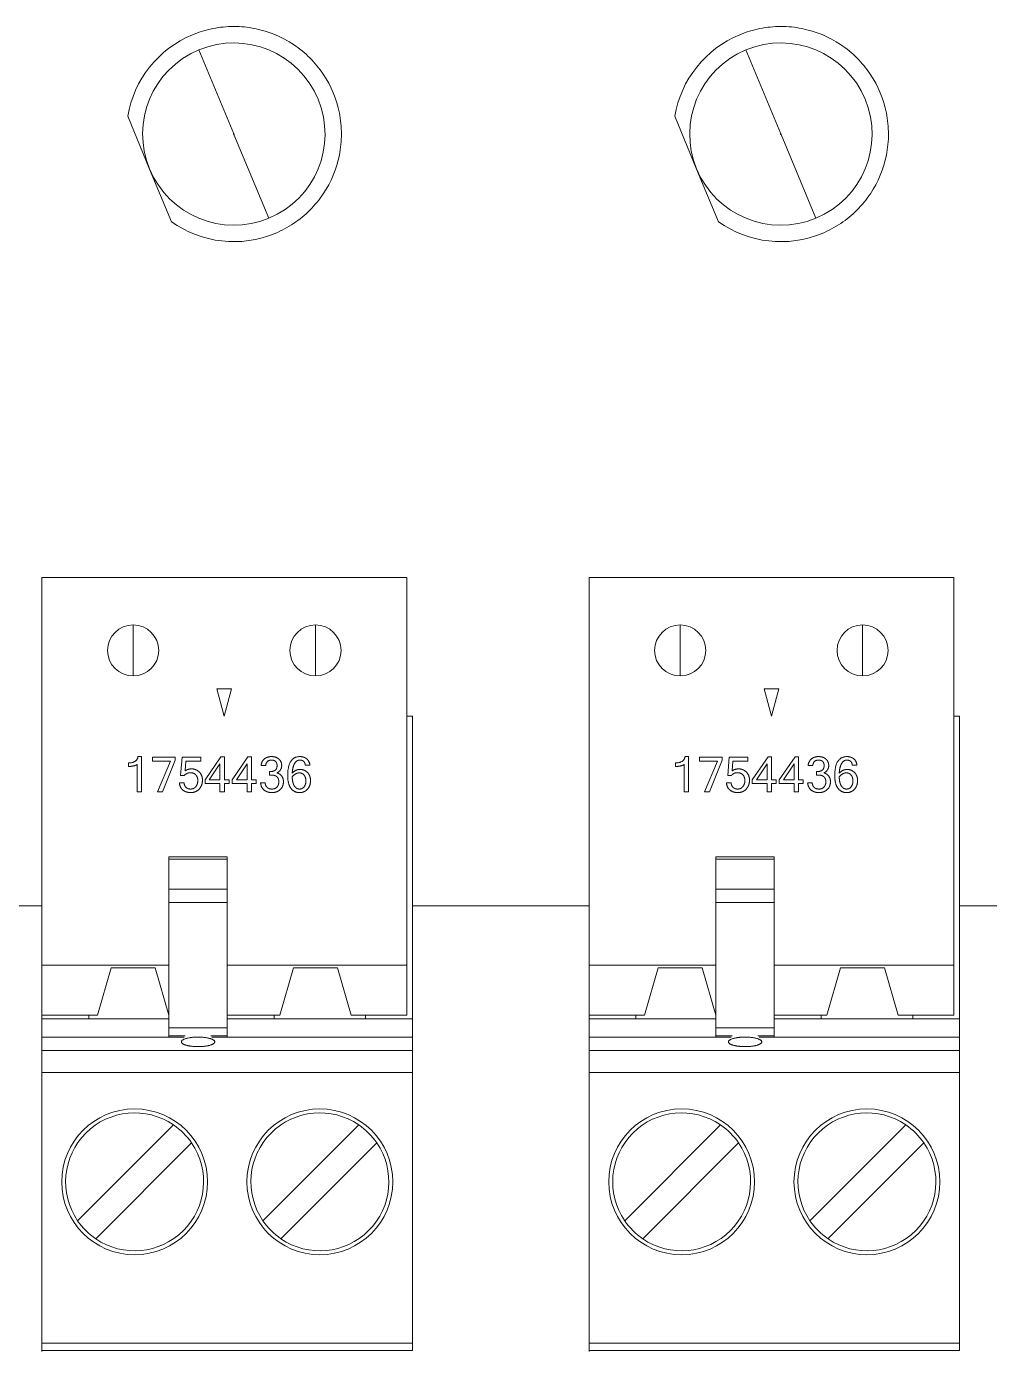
# Model space of a CAD drawing. Header units: millimetres. Extents: x 145 to 1488, y 403 to 626.
# Drawn here: x 1384.21 to 1410.62, y 454.77 to 491.08 of the extents above; entities that cross this region are included whole.
import ezdxf

# ---------------------------------------------------------------- set-up
doc = ezdxf.new("R2010")
doc.units = ezdxf.units.MM
doc.layers.add('TANGENT EDGES', color=7, linetype='Continuous', lineweight=0)
doc.layers.add('VISIBLE', color=7, linetype='Continuous', lineweight=0)

msp = doc.modelspace()

# ---------------------------------------------------------------- linework, layer by layer
at = {"layer": 'TANGENT EDGES'}
for p, q in [((1389.893, 488.139), (1388.939, 490.439)), ((1404.893, 488.139), (1403.939, 490.439)), ((1390.854, 485.821), (1389.901, 488.121)), ((1405.854, 485.821), (1404.901, 488.121)), ((1387.136, 474.67), (1387.136, 473.27)), ((1392.136, 473.27), (1392.136, 474.67)), ((1402.136, 474.67), (1402.136, 473.27)), ((1407.136, 473.27), (1407.136, 474.67)), ((1389.716, 468.246), (1388.116, 468.246)), ((1404.716, 468.246), (1403.116, 468.246)), ((1389.716, 467.425), (1388.116, 467.425)), ((1404.716, 467.425), (1403.116, 467.425)), ((1388.564, 463.402), (1388.116, 463.402)), ((1389.716, 463.402), (1389.268, 463.402)), ((1403.564, 463.402), (1403.116, 463.402)), ((1404.716, 463.402), (1404.268, 463.402)), ((1394.796, 462.4), (1384.636, 462.4)), ((1409.796, 462.4), (1399.636, 462.4)), ((1384.636, 454.974), (1394.796, 454.974)), ((1399.636, 454.974), (1409.796, 454.974)), ((1394.796, 454.774), (1384.636, 454.774)), ((1409.796, 454.774), (1399.636, 454.774))]:
    msp.add_line(p, q, dxfattribs=at)
for centre, radius, start, end in [((1389.897, 488.13), 0.01, 112.5227, 292.5227), ((1389.897, 488.13), 0.01, 292.5227, 112.5227), ((1404.897, 488.13), 0.01, 112.5227, 292.5227), ((1404.897, 488.13), 0.01, 292.5227, 112.5227), ((1387.136, 473.97), 0.7, 90, 270), ((1387.136, 473.97), 0.7, 270, 90), ((1392.136, 473.97), 0.7, 90, 270), ((1392.136, 473.97), 0.7, 270, 90), ((1402.136, 473.97), 0.7, 90, 270), ((1402.136, 473.97), 0.7, 270, 90), ((1407.136, 473.97), 0.7, 90, 270), ((1407.136, 473.97), 0.7, 270, 90)]:
    msp.add_arc(centre, radius, start, end, dxfattribs=at)
at = {"layer": 'VISIBLE'}
for p, q in [((1386.987, 488.619), (1387.587, 487.172)), ((1401.987, 488.619), (1402.587, 487.172)), ((1387.587, 487.172), (1388.187, 485.726)), ((1402.587, 487.172), (1403.187, 485.726)), ((1384.636, 475.97), (1384.636, 466.97)), ((1384.636, 475.97), (1394.636, 475.97)), ((1394.636, 475.97), (1394.636, 466.97)), ((1399.636, 475.97), (1399.636, 466.97)), ((1399.636, 475.97), (1409.636, 475.97)), ((1409.636, 475.97), (1409.636, 466.97)), ((1389.837, 472.92), (1389.435, 472.92)), ((1389.435, 472.92), (1389.636, 472.17)), ((1389.837, 472.92), (1389.636, 472.17)), ((1404.837, 472.92), (1404.435, 472.92)), ((1404.435, 472.92), (1404.636, 472.17)), ((1404.837, 472.92), (1404.636, 472.17)), ((1394.636, 472.17), (1394.796, 472.17)), ((1394.796, 463.87), (1394.796, 472.17)), ((1409.636, 472.17), (1409.796, 472.17)), ((1409.796, 463.87), (1409.796, 472.17)), ((1387.012, 470.791), (1387.012, 470.887)), ((1387.27, 471.06), (1387.364, 471.06)), ((1387.364, 471.06), (1387.364, 470.09)), ((1387.67, 470.931), (1387.67, 471.044)), ((1387.67, 471.044), (1388.287, 471.044)), ((1388.159, 470.931), (1387.67, 470.931)), ((1387.803, 470.09), (1388.159, 470.931)), ((1388.287, 470.958), (1387.94, 470.09)), ((1388.287, 471.044), (1388.287, 470.958)), ((1388.438, 470.54), (1388.478, 471.044)), ((1388.478, 471.044), (1388.99, 471.044)), ((1388.583, 470.931), (1388.562, 470.666)), ((1388.99, 470.931), (1388.583, 470.931)), ((1388.99, 471.044), (1388.99, 470.931)), ((1389.109, 470.426), (1389.544, 471.056)), ((1389.544, 471.056), (1389.64, 471.056)), ((1389.64, 471.056), (1389.64, 470.426)), ((1389.851, 470.426), (1390.285, 471.056)), ((1390.285, 471.056), (1390.382, 471.056)), ((1390.382, 471.056), (1390.382, 470.426)), ((1402.012, 470.791), (1402.012, 470.887)), ((1402.27, 471.06), (1402.364, 471.06)), ((1402.364, 471.06), (1402.364, 470.09)), ((1402.67, 470.931), (1402.67, 471.044)), ((1402.67, 471.044), (1403.287, 471.044)), ((1403.159, 470.931), (1402.67, 470.931)), ((1402.803, 470.09), (1403.159, 470.931)), ((1403.287, 470.958), (1402.94, 470.09)), ((1403.287, 471.044), (1403.287, 470.958)), ((1403.438, 470.54), (1403.478, 471.044)), ((1403.478, 471.044), (1403.99, 471.044)), ((1403.583, 470.931), (1403.562, 470.666)), ((1403.99, 470.931), (1403.583, 470.931)), ((1403.99, 471.044), (1403.99, 470.931)), ((1404.109, 470.426), (1404.544, 471.056)), ((1404.544, 471.056), (1404.64, 471.056)), ((1404.64, 471.056), (1404.64, 470.426)), ((1404.851, 470.426), (1405.285, 471.056)), ((1405.285, 471.056), (1405.382, 471.056)), ((1405.382, 471.056), (1405.382, 470.426)), ((1387.242, 470.09), (1387.242, 470.841)), ((1388.534, 470.54), (1388.438, 470.54)), ((1389.517, 470.863), (1389.224, 470.426)), ((1389.517, 470.426), (1389.517, 470.863)), ((1390.259, 470.863), (1389.966, 470.426)), ((1390.259, 470.426), (1390.259, 470.863)), ((1390.77, 470.812), (1390.643, 470.812)), ((1390.875, 470.555), (1390.875, 470.651)), ((1390.875, 470.651), (1390.903, 470.651)), ((1390.922, 470.555), (1390.875, 470.555)), ((1391.984, 470.823), (1391.857, 470.823)), ((1402.242, 470.09), (1402.242, 470.841)), ((1403.534, 470.54), (1403.438, 470.54)), ((1404.517, 470.863), (1404.224, 470.426)), ((1404.517, 470.426), (1404.517, 470.863)), ((1405.259, 470.863), (1404.966, 470.426)), ((1405.259, 470.426), (1405.259, 470.863)), ((1405.77, 470.812), (1405.643, 470.812)), ((1405.875, 470.555), (1405.875, 470.651)), ((1405.875, 470.651), (1405.903, 470.651)), ((1405.922, 470.555), (1405.875, 470.555)), ((1406.984, 470.823), (1406.857, 470.823)), ((1388.404, 470.34), (1388.531, 470.34)), ((1389.109, 470.318), (1389.109, 470.426)), ((1389.517, 470.318), (1389.109, 470.318)), ((1389.224, 470.426), (1389.517, 470.426)), ((1389.517, 470.09), (1389.517, 470.318)), ((1389.64, 470.426), (1389.769, 470.426)), ((1389.64, 470.318), (1389.64, 470.09)), ((1389.769, 470.318), (1389.64, 470.318)), ((1389.769, 470.426), (1389.769, 470.318)), ((1389.851, 470.318), (1389.851, 470.426)), ((1390.259, 470.318), (1389.851, 470.318)), ((1389.966, 470.426), (1390.259, 470.426)), ((1390.259, 470.09), (1390.259, 470.318)), ((1390.382, 470.426), (1390.511, 470.426)), ((1390.511, 470.318), (1390.382, 470.318)), ((1390.382, 470.318), (1390.382, 470.09)), ((1390.511, 470.426), (1390.511, 470.318)), ((1390.631, 470.342), (1390.758, 470.342)), ((1403.404, 470.34), (1403.531, 470.34)), ((1404.109, 470.318), (1404.109, 470.426)), ((1404.517, 470.318), (1404.109, 470.318)), ((1404.224, 470.426), (1404.517, 470.426)), ((1404.517, 470.09), (1404.517, 470.318)), ((1404.64, 470.426), (1404.769, 470.426)), ((1404.64, 470.318), (1404.64, 470.09)), ((1404.769, 470.318), (1404.64, 470.318)), ((1404.769, 470.426), (1404.769, 470.318)), ((1404.851, 470.318), (1404.851, 470.426)), ((1405.259, 470.318), (1404.851, 470.318)), ((1404.966, 470.426), (1405.259, 470.426)), ((1405.259, 470.09), (1405.259, 470.318)), ((1405.382, 470.426), (1405.511, 470.426)), ((1405.511, 470.318), (1405.382, 470.318)), ((1405.382, 470.318), (1405.382, 470.09)), ((1405.511, 470.426), (1405.511, 470.318)), ((1405.631, 470.342), (1405.758, 470.342)), ((1387.364, 470.09), (1387.242, 470.09)), ((1387.94, 470.09), (1387.803, 470.09)), ((1389.64, 470.09), (1389.517, 470.09)), ((1390.382, 470.09), (1390.259, 470.09)), ((1402.364, 470.09), (1402.242, 470.09)), ((1402.94, 470.09), (1402.803, 470.09)), ((1404.64, 470.09), (1404.517, 470.09)), ((1405.382, 470.09), (1405.259, 470.09)), ((1389.716, 468.31), (1388.116, 468.31)), ((1388.116, 468.31), (1388.116, 468.246)), ((1388.116, 468.246), (1388.116, 467.425)), ((1389.716, 468.31), (1389.716, 468.246)), ((1389.716, 468.246), (1389.716, 467.425)), ((1404.716, 468.31), (1403.116, 468.31)), ((1403.116, 468.31), (1403.116, 468.246)), ((1403.116, 468.246), (1403.116, 467.425)), ((1404.716, 468.31), (1404.716, 468.246)), ((1404.716, 468.246), (1404.716, 467.425)), ((1388.116, 467.055), (1388.116, 467.425)), ((1389.716, 467.055), (1389.716, 467.425)), ((1403.116, 467.055), (1403.116, 467.425)), ((1404.716, 467.055), (1404.716, 467.425)), ((1384.636, 466.97), (1379.796, 466.97)), ((1384.636, 466.97), (1384.636, 465.344)), ((1389.716, 467.055), (1388.116, 467.055)), ((1388.116, 463.627), (1388.116, 467.055)), ((1389.716, 463.627), (1389.716, 467.055)), ((1394.636, 466.97), (1394.636, 465.344)), ((1399.636, 466.97), (1394.796, 466.97)), ((1399.636, 466.97), (1399.636, 465.344)), ((1404.716, 467.055), (1403.116, 467.055)), ((1403.116, 463.627), (1403.116, 467.055)), ((1404.716, 463.627), (1404.716, 467.055)), ((1409.636, 466.97), (1409.636, 465.344)), ((1414.636, 466.97), (1409.796, 466.97)), ((1388.116, 465.344), (1384.636, 465.344)), ((1384.636, 465.344), (1384.636, 463.97)), ((1386.531, 465.27), (1386.161, 463.97)), ((1387.741, 465.27), (1386.531, 465.27)), ((1388.111, 463.97), (1387.741, 465.27)), ((1394.636, 465.344), (1389.716, 465.344)), ((1391.531, 465.27), (1391.161, 463.97)), ((1392.741, 465.27), (1391.531, 465.27)), ((1392.741, 465.27), (1393.111, 463.97)), ((1394.636, 465.344), (1394.636, 463.97)), ((1403.116, 465.344), (1399.636, 465.344)), ((1399.636, 465.344), (1399.636, 463.97)), ((1401.531, 465.27), (1401.161, 463.97)), ((1402.741, 465.27), (1401.531, 465.27)), ((1403.111, 463.97), (1402.741, 465.27)), ((1409.636, 465.344), (1404.716, 465.344)), ((1406.531, 465.27), (1406.161, 463.97)), ((1407.741, 465.27), (1406.531, 465.27)), ((1407.741, 465.27), (1408.111, 463.97)), ((1409.636, 465.344), (1409.636, 463.97)), ((1384.636, 463.97), (1386.161, 463.97)), ((1384.636, 463.97), (1384.636, 463.87)), ((1384.636, 463.87), (1384.636, 463.37)), ((1384.636, 463.87), (1385.921, 463.87)), ((1385.921, 463.97), (1385.921, 463.87)), ((1388.116, 463.87), (1385.921, 463.87)), ((1388.111, 463.97), (1388.116, 463.97)), ((1389.716, 463.627), (1388.116, 463.627)), ((1388.116, 463.627), (1388.116, 463.402)), ((1389.716, 463.97), (1391.161, 463.97)), ((1389.716, 463.87), (1391.001, 463.87)), ((1389.716, 463.627), (1389.716, 463.402)), ((1391.001, 463.87), (1391.001, 463.97)), ((1393.511, 463.87), (1391.001, 463.87)), ((1393.111, 463.97), (1394.636, 463.97)), ((1393.511, 463.87), (1393.511, 463.97)), ((1393.511, 463.87), (1394.796, 463.87)), ((1394.796, 463.37), (1394.796, 463.87)), ((1399.636, 463.97), (1401.161, 463.97)), ((1399.636, 463.97), (1399.636, 463.87)), ((1399.636, 463.87), (1399.636, 463.37)), ((1399.636, 463.87), (1400.921, 463.87)), ((1400.921, 463.97), (1400.921, 463.87)), ((1403.116, 463.87), (1400.921, 463.87)), ((1403.111, 463.97), (1403.116, 463.97)), ((1404.716, 463.627), (1403.116, 463.627)), ((1403.116, 463.627), (1403.116, 463.402)), ((1404.716, 463.97), (1406.161, 463.97)), ((1404.716, 463.87), (1406.001, 463.87)), ((1404.716, 463.627), (1404.716, 463.402)), ((1406.001, 463.87), (1406.001, 463.97)), ((1408.511, 463.87), (1406.001, 463.87)), ((1408.111, 463.97), (1409.636, 463.97)), ((1408.511, 463.87), (1408.511, 463.97)), ((1408.511, 463.87), (1409.796, 463.87)), ((1409.796, 463.37), (1409.796, 463.87)), ((1384.636, 463.37), (1388.535, 463.37)), ((1384.636, 463.37), (1384.636, 463)), ((1388.116, 463.37), (1388.116, 463.402)), ((1389.298, 463.37), (1394.796, 463.37)), ((1389.716, 463.37), (1389.716, 463.402)), ((1394.796, 463), (1394.796, 463.37)), ((1399.636, 463.37), (1403.535, 463.37)), ((1399.636, 463.37), (1399.636, 463)), ((1403.116, 463.37), (1403.116, 463.402)), ((1404.298, 463.37), (1409.796, 463.37)), ((1404.716, 463.37), (1404.716, 463.402)), ((1409.796, 463), (1409.796, 463.37)), ((1384.636, 463), (1394.796, 463)), ((1384.636, 463), (1384.636, 462.4)), ((1394.796, 463), (1394.796, 462.4)), ((1399.636, 463), (1409.796, 463)), ((1399.636, 463), (1399.636, 462.4)), ((1409.796, 463), (1409.796, 462.4)), ((1384.636, 454.974), (1384.636, 462.4)), ((1394.796, 454.974), (1394.796, 462.4)), ((1399.636, 454.974), (1399.636, 462.4)), ((1409.796, 454.974), (1409.796, 462.4)), ((1385.614, 458.333), (1388.243, 460.962)), ((1393.323, 460.962), (1390.694, 458.333)), ((1400.614, 458.333), (1403.243, 460.962)), ((1408.323, 460.962), (1405.694, 458.333)), ((1388.738, 460.467), (1386.109, 457.838)), ((1391.189, 457.838), (1393.818, 460.467)), ((1403.738, 460.467), (1401.109, 457.838)), ((1406.189, 457.838), (1408.818, 460.467)), ((1384.636, 454.774), (1384.636, 454.974)), ((1394.796, 454.774), (1394.796, 454.974)), ((1399.636, 454.774), (1399.636, 454.974)), ((1409.796, 454.774), (1409.796, 454.974)), ((1384.636, 454.774), (1384.636, 454.75)), ((1399.636, 454.774), (1399.636, 454.75))]:
    msp.add_line(p, q, dxfattribs=at)
for centre, radius, start, end in [((1389.897, 488.13), 2.95, 112.5227, 170.4589), ((1389.897, 488.13), 2.95, 101.2727, 112.5227), ((1389.897, 488.13), 2.95, 90.0227, 101.2727), ((1389.897, 488.13), 2.95, 78.7727, 90.0227), ((1389.897, 488.13), 2.95, 56.2727, 78.7727), ((1404.897, 488.13), 2.95, 112.5227, 170.4589), ((1404.897, 488.13), 2.95, 101.2727, 112.5227), ((1404.897, 488.13), 2.95, 90.0227, 101.2727), ((1404.897, 488.13), 2.95, 78.7727, 90.0227), ((1404.897, 488.13), 2.95, 56.2727, 78.7727), ((1389.897, 488.13), 2.5, 292.5227, 112.5227), ((1389.897, 488.13), 2.95, 45.0227, 56.2727), ((1404.897, 488.13), 2.5, 292.5227, 112.5227), ((1404.897, 488.13), 2.95, 45.0227, 56.2727), ((1389.897, 488.13), 2.5, 112.5227, 292.5227), ((1389.897, 488.13), 2.95, 33.7727, 45.0227), ((1404.897, 488.13), 2.5, 112.5227, 292.5227), ((1404.897, 488.13), 2.95, 33.7727, 45.0227), ((1389.897, 488.13), 2.95, 11.2727, 33.7727), ((1404.897, 488.13), 2.95, 11.2727, 33.7727), ((1389.897, 488.13), 2.95, 0.0227, 11.2727), ((1404.897, 488.13), 2.95, 0.0227, 11.2727), ((1389.897, 488.13), 2.95, 348.7727, 0.0227), ((1404.897, 488.13), 2.95, 348.7727, 0.0227), ((1389.897, 488.13), 2.95, 326.2727, 348.7727), ((1404.897, 488.13), 2.95, 326.2727, 348.7727), ((1389.897, 488.13), 2.95, 315.0227, 326.2727), ((1404.897, 488.13), 2.95, 315.0227, 326.2727), ((1389.897, 488.13), 2.95, 303.7727, 315.0227), ((1404.897, 488.13), 2.95, 303.7727, 315.0227), ((1389.897, 488.13), 2.95, 234.5865, 292.5227), ((1389.897, 488.13), 2.95, 292.5227, 303.7727), ((1404.897, 488.13), 2.95, 234.5865, 292.5227), ((1404.897, 488.13), 2.95, 292.5227, 303.7727), ((1387.176, 459.4), 2, 90, 270), ((1387.176, 459.4), 1.891, 55.6635, 135), ((1387.176, 459.4), 2, 270, 90), ((1392.256, 459.4), 2, 90, 270), ((1392.256, 459.4), 1.891, 55.6635, 135), ((1392.256, 459.4), 2, 270, 90), ((1402.176, 459.4), 2, 90, 270), ((1402.176, 459.4), 1.891, 55.6635, 135), ((1402.176, 459.4), 2, 270, 90), ((1407.256, 459.4), 2, 90, 270), ((1407.256, 459.4), 1.891, 55.6635, 135), ((1407.256, 459.4), 2, 270, 90), ((1387.176, 459.4), 1.891, 135, 214.3365), ((1387.176, 459.4), 1.891, 34.3365, 55.6635), ((1392.256, 459.4), 1.891, 135, 214.3365), ((1392.256, 459.4), 1.891, 34.3365, 55.6635), ((1402.176, 459.4), 1.891, 135, 214.3365), ((1402.176, 459.4), 1.891, 34.3365, 55.6635), ((1407.256, 459.4), 1.891, 135, 214.3365), ((1407.256, 459.4), 1.891, 34.3365, 55.6635), ((1387.176, 459.4), 1.891, 315, 34.3365), ((1392.256, 459.4), 1.891, 315, 34.3365), ((1402.176, 459.4), 1.891, 315, 34.3365), ((1407.256, 459.4), 1.891, 315, 34.3365), ((1387.176, 459.4), 1.891, 214.3365, 235.6635), ((1392.256, 459.4), 1.891, 214.3365, 235.6635), ((1402.176, 459.4), 1.891, 214.3365, 235.6635), ((1407.256, 459.4), 1.891, 214.3365, 235.6635), ((1387.176, 459.4), 1.891, 235.6635, 315), ((1392.256, 459.4), 1.891, 235.6635, 315), ((1402.176, 459.4), 1.891, 235.6635, 315), ((1407.256, 459.4), 1.891, 235.6635, 315)]:
    msp.add_arc(centre, radius, start, end, dxfattribs=at)
for points in [[(1387.012, 470.887), (1387.237, 470.887), (1387.27, 471.06)], [(1390.643, 470.812), (1390.657, 470.933), (1390.736, 470.997)], [(1390.736, 470.997), (1390.815, 471.06), (1390.93, 471.06)], [(1390.932, 470.964), (1390.787, 470.964), (1390.77, 470.812)], [(1390.93, 471.06), (1391.057, 471.06), (1391.133, 470.991)], [(1391.043, 470.926), (1391.004, 470.964), (1390.932, 470.964)], [(1391.082, 470.815), (1391.082, 470.887), (1391.043, 470.926)], [(1391.133, 470.991), (1391.209, 470.922), (1391.209, 470.812)], [(1391.374, 470.536), (1391.374, 471.06), (1391.711, 471.06)], [(1391.705, 470.964), (1391.617, 470.964), (1391.563, 470.871)], [(1391.857, 470.823), (1391.841, 470.964), (1391.705, 470.964)], [(1391.711, 471.06), (1391.819, 471.06), (1391.893, 471)], [(1391.893, 471), (1391.968, 470.941), (1391.984, 470.823)], [(1402.012, 470.887), (1402.237, 470.887), (1402.27, 471.06)], [(1405.643, 470.812), (1405.657, 470.933), (1405.736, 470.997)], [(1405.736, 470.997), (1405.815, 471.06), (1405.93, 471.06)], [(1405.932, 470.964), (1405.787, 470.964), (1405.77, 470.812)], [(1405.93, 471.06), (1406.057, 471.06), (1406.133, 470.991)], [(1406.043, 470.926), (1406.004, 470.964), (1405.932, 470.964)], [(1406.082, 470.815), (1406.082, 470.887), (1406.043, 470.926)], [(1406.133, 470.991), (1406.209, 470.922), (1406.209, 470.812)], [(1406.374, 470.536), (1406.374, 471.06), (1406.711, 471.06)], [(1406.705, 470.964), (1406.617, 470.964), (1406.563, 470.871)], [(1406.857, 470.823), (1406.841, 470.964), (1406.705, 470.964)], [(1406.711, 471.06), (1406.819, 471.06), (1406.893, 471)], [(1406.893, 471), (1406.968, 470.941), (1406.984, 470.823)], [(1387.242, 470.841), (1387.167, 470.791), (1387.012, 470.791)], [(1388.707, 470.619), (1388.605, 470.619), (1388.534, 470.54)], [(1388.562, 470.666), (1388.633, 470.723), (1388.74, 470.723)], [(1388.853, 470.561), (1388.797, 470.619), (1388.707, 470.619)], [(1388.74, 470.723), (1388.859, 470.723), (1388.947, 470.639)], [(1388.909, 470.403), (1388.909, 470.503), (1388.853, 470.561)], [(1388.947, 470.639), (1389.036, 470.554), (1389.036, 470.414)], [(1390.903, 470.651), (1391.082, 470.651), (1391.082, 470.815)], [(1391.077, 470.507), (1391.024, 470.555), (1390.922, 470.555)], [(1391.176, 470.697), (1391.143, 470.642), (1391.075, 470.614)], [(1391.075, 470.614), (1391.162, 470.591), (1391.21, 470.525)], [(1391.209, 470.812), (1391.209, 470.751), (1391.176, 470.697)], [(1391.21, 470.525), (1391.257, 470.459), (1391.257, 470.371)], [(1391.46, 470.193), (1391.374, 470.312), (1391.374, 470.536)], [(1391.695, 470.613), (1391.594, 470.613), (1391.497, 470.51)], [(1391.563, 470.871), (1391.508, 470.779), (1391.498, 470.605)], [(1391.498, 470.605), (1391.593, 470.708), (1391.715, 470.708)], [(1391.824, 470.551), (1391.776, 470.613), (1391.695, 470.613)], [(1391.715, 470.708), (1391.835, 470.708), (1391.918, 470.621)], [(1391.873, 470.392), (1391.873, 470.489), (1391.824, 470.551)], [(1391.918, 470.621), (1392, 470.534), (1392, 470.4)], [(1402.242, 470.841), (1402.167, 470.791), (1402.012, 470.791)], [(1403.707, 470.619), (1403.605, 470.619), (1403.534, 470.54)], [(1403.562, 470.666), (1403.633, 470.723), (1403.74, 470.723)], [(1403.853, 470.561), (1403.797, 470.619), (1403.707, 470.619)], [(1403.74, 470.723), (1403.859, 470.723), (1403.947, 470.639)], [(1403.909, 470.403), (1403.909, 470.503), (1403.853, 470.561)], [(1403.947, 470.639), (1404.036, 470.554), (1404.036, 470.414)], [(1405.903, 470.651), (1406.082, 470.651), (1406.082, 470.815)], [(1406.077, 470.507), (1406.024, 470.555), (1405.922, 470.555)], [(1406.176, 470.697), (1406.143, 470.642), (1406.075, 470.614)], [(1406.075, 470.614), (1406.162, 470.591), (1406.21, 470.525)], [(1406.209, 470.812), (1406.209, 470.751), (1406.176, 470.697)], [(1406.21, 470.525), (1406.257, 470.459), (1406.257, 470.371)], [(1406.46, 470.193), (1406.374, 470.312), (1406.374, 470.536)], [(1406.695, 470.613), (1406.594, 470.613), (1406.497, 470.51)], [(1406.563, 470.871), (1406.508, 470.779), (1406.498, 470.605)], [(1406.498, 470.605), (1406.593, 470.708), (1406.715, 470.708)], [(1406.824, 470.551), (1406.776, 470.613), (1406.695, 470.613)], [(1406.715, 470.708), (1406.835, 470.708), (1406.918, 470.621)], [(1406.873, 470.392), (1406.873, 470.489), (1406.824, 470.551)], [(1406.918, 470.621), (1407, 470.534), (1407, 470.4)], [(1388.503, 470.14), (1388.417, 470.207), (1388.404, 470.34)], [(1388.531, 470.34), (1388.541, 470.254), (1388.591, 470.212)], [(1388.591, 470.212), (1388.64, 470.17), (1388.71, 470.17)], [(1388.71, 470.17), (1388.799, 470.17), (1388.854, 470.237)], [(1388.947, 470.17), (1388.858, 470.073), (1388.71, 470.073)], [(1388.854, 470.237), (1388.909, 470.304), (1388.909, 470.403)], [(1389.036, 470.414), (1389.036, 470.267), (1388.947, 470.17)], [(1390.722, 470.147), (1390.638, 470.22), (1390.631, 470.342)], [(1390.758, 470.342), (1390.758, 470.271), (1390.806, 470.22)], [(1390.806, 470.22), (1390.853, 470.17), (1390.942, 470.17)], [(1390.942, 470.17), (1391.028, 470.17), (1391.079, 470.225)], [(1391.13, 470.368), (1391.13, 470.458), (1391.077, 470.507)], [(1391.079, 470.225), (1391.13, 470.281), (1391.13, 470.368)], [(1391.257, 470.371), (1391.257, 470.239), (1391.167, 470.156)], [(1391.701, 470.073), (1391.546, 470.073), (1391.46, 470.193)], [(1391.497, 470.51), (1391.5, 470.345), (1391.554, 470.258)], [(1391.554, 470.258), (1391.608, 470.17), (1391.699, 470.17)], [(1391.699, 470.17), (1391.778, 470.17), (1391.825, 470.233)], [(1391.918, 470.169), (1391.836, 470.073), (1391.701, 470.073)], [(1391.825, 470.233), (1391.873, 470.297), (1391.873, 470.392)], [(1392, 470.4), (1392, 470.264), (1391.918, 470.169)], [(1403.503, 470.14), (1403.417, 470.207), (1403.404, 470.34)], [(1403.531, 470.34), (1403.541, 470.254), (1403.591, 470.212)], [(1403.591, 470.212), (1403.64, 470.17), (1403.71, 470.17)], [(1403.71, 470.17), (1403.799, 470.17), (1403.854, 470.237)], [(1403.947, 470.17), (1403.858, 470.073), (1403.71, 470.073)], [(1403.854, 470.237), (1403.909, 470.304), (1403.909, 470.403)], [(1404.036, 470.414), (1404.036, 470.267), (1403.947, 470.17)], [(1405.722, 470.147), (1405.638, 470.22), (1405.631, 470.342)], [(1405.758, 470.342), (1405.758, 470.271), (1405.806, 470.22)], [(1405.806, 470.22), (1405.853, 470.17), (1405.942, 470.17)], [(1405.942, 470.17), (1406.028, 470.17), (1406.079, 470.225)], [(1406.13, 470.368), (1406.13, 470.458), (1406.077, 470.507)], [(1406.079, 470.225), (1406.13, 470.281), (1406.13, 470.368)], [(1406.257, 470.371), (1406.257, 470.239), (1406.167, 470.156)], [(1406.701, 470.073), (1406.546, 470.073), (1406.46, 470.193)], [(1406.497, 470.51), (1406.5, 470.345), (1406.554, 470.258)], [(1406.554, 470.258), (1406.608, 470.17), (1406.699, 470.17)], [(1406.699, 470.17), (1406.778, 470.17), (1406.825, 470.233)], [(1406.918, 470.169), (1406.836, 470.073), (1406.701, 470.073)], [(1406.825, 470.233), (1406.873, 470.297), (1406.873, 470.392)], [(1407, 470.4), (1407, 470.264), (1406.918, 470.169)], [(1388.71, 470.073), (1388.589, 470.073), (1388.503, 470.14)], [(1390.942, 470.073), (1390.807, 470.073), (1390.722, 470.147)], [(1391.167, 470.156), (1391.076, 470.073), (1390.942, 470.073)], [(1403.71, 470.073), (1403.589, 470.073), (1403.503, 470.14)], [(1405.942, 470.073), (1405.807, 470.073), (1405.722, 470.147)], [(1406.167, 470.156), (1406.076, 470.073), (1405.942, 470.073)]]:
    msp.add_open_spline(points, degree=2, dxfattribs=at)
for points, knots in [([(1388.462, 463.256), (1388.462, 463.257), (1388.463, 463.258), (1388.464, 463.259), (1388.466, 463.264), (1388.47, 463.269), (1388.475, 463.274), (1388.48, 463.279), (1388.486, 463.284), (1388.493, 463.289), (1388.5, 463.293), (1388.507, 463.298), (1388.516, 463.303), (1388.525, 463.307), (1388.535, 463.312), (1388.545, 463.316), (1388.556, 463.32), (1388.568, 463.324), (1388.58, 463.328), (1388.592, 463.332), (1388.605, 463.335), (1388.619, 463.338), (1388.632, 463.342), (1388.647, 463.345), (1388.662, 463.348), (1388.669, 463.349), (1388.677, 463.351), (1388.685, 463.352), (1388.692, 463.353), (1388.7, 463.354), (1388.708, 463.356), (1388.724, 463.358), (1388.741, 463.36), (1388.758, 463.362), (1388.766, 463.363), (1388.775, 463.364), (1388.783, 463.364), (1388.792, 463.365), (1388.8, 463.366), (1388.809, 463.366), (1388.827, 463.368), (1388.845, 463.368), (1388.862, 463.369), (1388.88, 463.37), (1388.898, 463.37), (1388.916, 463.37)], [2.2105486, 2.2105486, 2.2105486, 2.2105486, 2.2216247, 2.2216247, 2.2216247, 2.2759317, 2.2759317, 2.2759317, 2.3299268, 2.3299268, 2.3299268, 2.3840773, 2.3840773, 2.3840773, 2.4384124, 2.4384124, 2.4384124, 2.4925399, 2.4925399, 2.4925399, 2.5464815, 2.5464815, 2.5464815, 2.6005234, 2.6005234, 2.6005234, 2.6274693, 2.6274693, 2.6274693, 2.6544262, 2.6544262, 2.6544262, 2.70843, 2.70843, 2.70843, 2.7353823, 2.7353823, 2.7353823, 2.7623324, 2.7623324, 2.7623324, 2.816373, 2.816373, 2.816373, 2.8702953, 2.8702953, 2.8702953, 2.8702953]), ([(1388.916, 463.37), (1388.934, 463.37), (1388.952, 463.37), (1388.97, 463.369), (1388.988, 463.368), (1389.006, 463.368), (1389.023, 463.366), (1389.058, 463.364), (1389.092, 463.36), (1389.124, 463.356), (1389.156, 463.351), (1389.186, 463.345), (1389.214, 463.338), (1389.228, 463.335), (1389.24, 463.332), (1389.253, 463.328), (1389.265, 463.324), (1389.276, 463.32), (1389.287, 463.316), (1389.298, 463.312), (1389.307, 463.307), (1389.316, 463.303), (1389.325, 463.298), (1389.333, 463.294), (1389.34, 463.289), (1389.347, 463.284), (1389.352, 463.279), (1389.357, 463.274), (1389.362, 463.269), (1389.366, 463.264), (1389.369, 463.259), (1389.369, 463.258), (1389.37, 463.257), (1389.37, 463.256)], [0, 0, 0, 0, 0.054, 0.054, 0.054, 0.1081119, 0.1081119, 0.1081119, 0.2160335, 0.2160335, 0.2160335, 0.3239429, 0.3239429, 0.3239429, 0.3778641, 0.3778641, 0.3778641, 0.4319972, 0.4319972, 0.4319972, 0.4862463, 0.4862463, 0.4862463, 0.5402406, 0.5402406, 0.5402406, 0.5943776, 0.5943776, 0.5943776, 0.6487161, 0.6487161, 0.6487161, 0.6597773, 0.6597773, 0.6597773, 0.6597773]), ([(1403.462, 463.256), (1403.462, 463.257), (1403.463, 463.258), (1403.464, 463.259), (1403.466, 463.264), (1403.47, 463.269), (1403.475, 463.274), (1403.48, 463.279), (1403.486, 463.284), (1403.493, 463.289), (1403.5, 463.293), (1403.507, 463.298), (1403.516, 463.303), (1403.525, 463.307), (1403.535, 463.312), (1403.545, 463.316), (1403.556, 463.32), (1403.568, 463.324), (1403.58, 463.328), (1403.592, 463.332), (1403.605, 463.335), (1403.619, 463.338), (1403.632, 463.342), (1403.647, 463.345), (1403.662, 463.348), (1403.669, 463.349), (1403.677, 463.351), (1403.685, 463.352), (1403.692, 463.353), (1403.7, 463.354), (1403.708, 463.356), (1403.724, 463.358), (1403.741, 463.36), (1403.758, 463.362), (1403.766, 463.363), (1403.775, 463.364), (1403.783, 463.364), (1403.792, 463.365), (1403.8, 463.366), (1403.809, 463.366), (1403.827, 463.368), (1403.845, 463.368), (1403.862, 463.369), (1403.88, 463.37), (1403.898, 463.37), (1403.916, 463.37)], [2.2105486, 2.2105486, 2.2105486, 2.2105486, 2.2216247, 2.2216247, 2.2216247, 2.2759317, 2.2759317, 2.2759317, 2.3299268, 2.3299268, 2.3299268, 2.3840773, 2.3840773, 2.3840773, 2.4384124, 2.4384124, 2.4384124, 2.4925399, 2.4925399, 2.4925399, 2.5464815, 2.5464815, 2.5464815, 2.6005234, 2.6005234, 2.6005234, 2.6274693, 2.6274693, 2.6274693, 2.6544262, 2.6544262, 2.6544262, 2.70843, 2.70843, 2.70843, 2.7353823, 2.7353823, 2.7353823, 2.7623324, 2.7623324, 2.7623324, 2.816373, 2.816373, 2.816373, 2.8702953, 2.8702953, 2.8702953, 2.8702953]), ([(1403.916, 463.37), (1403.934, 463.37), (1403.952, 463.37), (1403.97, 463.369), (1403.988, 463.368), (1404.006, 463.368), (1404.023, 463.366), (1404.058, 463.364), (1404.092, 463.36), (1404.124, 463.356), (1404.156, 463.351), (1404.186, 463.345), (1404.214, 463.338), (1404.228, 463.335), (1404.24, 463.332), (1404.253, 463.328), (1404.265, 463.324), (1404.276, 463.32), (1404.287, 463.316), (1404.298, 463.312), (1404.307, 463.307), (1404.316, 463.303), (1404.325, 463.298), (1404.333, 463.294), (1404.34, 463.289), (1404.347, 463.284), (1404.352, 463.279), (1404.357, 463.274), (1404.362, 463.269), (1404.366, 463.264), (1404.369, 463.259), (1404.369, 463.258), (1404.37, 463.257), (1404.37, 463.256)], [0, 0, 0, 0, 0.054, 0.054, 0.054, 0.1081119, 0.1081119, 0.1081119, 0.2160335, 0.2160335, 0.2160335, 0.3239429, 0.3239429, 0.3239429, 0.3778641, 0.3778641, 0.3778641, 0.4319972, 0.4319972, 0.4319972, 0.4862463, 0.4862463, 0.4862463, 0.5402406, 0.5402406, 0.5402406, 0.5943776, 0.5943776, 0.5943776, 0.6487161, 0.6487161, 0.6487161, 0.6597773, 0.6597773, 0.6597773, 0.6597773]), ([(1388.481, 463.198), (1388.475, 463.203), (1388.471, 463.208), (1388.467, 463.213), (1388.463, 463.218), (1388.461, 463.223), (1388.459, 463.228), (1388.457, 463.237), (1388.458, 463.247), (1388.462, 463.256)], [2.0048581, 2.0048581, 2.0048581, 2.0048581, 2.0591781, 2.0591781, 2.0591781, 2.1134097, 2.1134097, 2.1134097, 2.2105486, 2.2105486, 2.2105486, 2.2105486]), ([(1388.916, 463.107), (1388.904, 463.107), (1388.892, 463.107), (1388.88, 463.108), (1388.868, 463.108), (1388.857, 463.108), (1388.845, 463.109), (1388.833, 463.109), (1388.821, 463.11), (1388.809, 463.111), (1388.798, 463.112), (1388.786, 463.113), (1388.775, 463.114), (1388.764, 463.115), (1388.752, 463.116), (1388.741, 463.117), (1388.73, 463.119), (1388.719, 463.12), (1388.709, 463.122), (1388.698, 463.123), (1388.688, 463.125), (1388.678, 463.127), (1388.667, 463.128), (1388.657, 463.13), (1388.648, 463.132), (1388.638, 463.134), (1388.629, 463.136), (1388.619, 463.139), (1388.61, 463.141), (1388.602, 463.143), (1388.593, 463.146), (1388.585, 463.148), (1388.577, 463.15), (1388.569, 463.153), (1388.561, 463.156), (1388.553, 463.158), (1388.546, 463.161), (1388.539, 463.164), (1388.533, 463.167), (1388.526, 463.17), (1388.52, 463.173), (1388.514, 463.176), (1388.509, 463.179), (1388.503, 463.182), (1388.498, 463.185), (1388.494, 463.188), (1388.489, 463.191), (1388.485, 463.194), (1388.481, 463.198)], [1.4329539, 1.4329539, 1.4329539, 1.4329539, 1.4688088, 1.4688088, 1.4688088, 1.5047575, 1.5047575, 1.5047575, 1.5406875, 1.5406875, 1.5406875, 1.5764951, 1.5764951, 1.5764951, 1.6123262, 1.6123262, 1.6123262, 1.6481983, 1.6481983, 1.6481983, 1.6840015, 1.6840015, 1.6840015, 1.7198212, 1.7198212, 1.7198212, 1.7556962, 1.7556962, 1.7556962, 1.7915158, 1.7915158, 1.7915158, 1.827353, 1.827353, 1.827353, 1.8633412, 1.8633412, 1.8633412, 1.899371, 1.899371, 1.899371, 1.9353274, 1.9353274, 1.9353274, 1.9711343, 1.9711343, 1.9711343, 2.0070686, 2.0070686, 2.0070686, 2.0070686]), ([(1389.204, 463.137), (1389.194, 463.134), (1389.184, 463.132), (1389.173, 463.13), (1389.162, 463.128), (1389.151, 463.126), (1389.14, 463.124), (1389.129, 463.122), (1389.117, 463.121), (1389.105, 463.119), (1389.093, 463.117), (1389.081, 463.116), (1389.069, 463.115), (1389.057, 463.114), (1389.044, 463.113), (1389.032, 463.112), (1389.019, 463.111), (1389.007, 463.11), (1388.994, 463.109), (1388.981, 463.109), (1388.968, 463.108), (1388.955, 463.108), (1388.942, 463.107), (1388.929, 463.107), (1388.916, 463.107)], [1.1221288, 1.1221288, 1.1221288, 1.1221288, 1.1611473, 1.1611473, 1.1611473, 1.2000646, 1.2000646, 1.2000646, 1.2390162, 1.2390162, 1.2390162, 1.2780027, 1.2780027, 1.2780027, 1.316905, 1.316905, 1.316905, 1.3558904, 1.3558904, 1.3558904, 1.394915, 1.394915, 1.394915, 1.4338398, 1.4338398, 1.4338398, 1.4338398]), ([(1389.351, 463.198), (1389.348, 463.195), (1389.344, 463.192), (1389.34, 463.189), (1389.336, 463.186), (1389.331, 463.183), (1389.327, 463.18), (1389.322, 463.177), (1389.317, 463.175), (1389.311, 463.172), (1389.305, 463.169), (1389.299, 463.167), (1389.293, 463.164), (1389.287, 463.161), (1389.28, 463.159), (1389.274, 463.156), (1389.267, 463.154), (1389.26, 463.152), (1389.252, 463.149), (1389.237, 463.145), (1389.221, 463.14), (1389.204, 463.137)], [0.8611269, 0.8611269, 0.8611269, 0.8611269, 0.8938324, 0.8938324, 0.8938324, 0.9265792, 0.9265792, 0.9265792, 0.959467, 0.959467, 0.959467, 0.9924119, 0.9924119, 0.9924119, 1.0253249, 1.0253249, 1.0253249, 1.0581198, 1.0581198, 1.0581198, 1.1235306, 1.1235306, 1.1235306, 1.1235306]), ([(1389.37, 463.256), (1389.372, 463.252), (1389.374, 463.248), (1389.374, 463.243), (1389.375, 463.238), (1389.374, 463.233), (1389.373, 463.228), (1389.371, 463.223), (1389.369, 463.218), (1389.365, 463.213), (1389.362, 463.208), (1389.357, 463.202), (1389.351, 463.198)], [0.6597773, 0.6597773, 0.6597773, 0.6597773, 0.7028642, 0.7028642, 0.7028642, 0.7568669, 0.7568669, 0.7568669, 0.8111794, 0.8111794, 0.8111794, 0.8654371, 0.8654371, 0.8654371, 0.8654371]), ([(1403.481, 463.198), (1403.475, 463.203), (1403.471, 463.208), (1403.467, 463.213), (1403.463, 463.218), (1403.461, 463.223), (1403.459, 463.228), (1403.457, 463.237), (1403.458, 463.247), (1403.462, 463.256)], [2.0048581, 2.0048581, 2.0048581, 2.0048581, 2.0591781, 2.0591781, 2.0591781, 2.1134097, 2.1134097, 2.1134097, 2.2105486, 2.2105486, 2.2105486, 2.2105486]), ([(1403.916, 463.107), (1403.904, 463.107), (1403.892, 463.107), (1403.88, 463.108), (1403.868, 463.108), (1403.857, 463.108), (1403.845, 463.109), (1403.833, 463.109), (1403.821, 463.11), (1403.809, 463.111), (1403.798, 463.112), (1403.786, 463.113), (1403.775, 463.114), (1403.764, 463.115), (1403.752, 463.116), (1403.741, 463.117), (1403.73, 463.119), (1403.719, 463.12), (1403.709, 463.122), (1403.698, 463.123), (1403.688, 463.125), (1403.678, 463.127), (1403.667, 463.128), (1403.657, 463.13), (1403.648, 463.132), (1403.638, 463.134), (1403.629, 463.136), (1403.619, 463.139), (1403.61, 463.141), (1403.602, 463.143), (1403.593, 463.146), (1403.585, 463.148), (1403.577, 463.15), (1403.569, 463.153), (1403.561, 463.156), (1403.553, 463.158), (1403.546, 463.161), (1403.539, 463.164), (1403.533, 463.167), (1403.526, 463.17), (1403.52, 463.173), (1403.514, 463.176), (1403.509, 463.179), (1403.503, 463.182), (1403.498, 463.185), (1403.494, 463.188), (1403.489, 463.191), (1403.485, 463.194), (1403.481, 463.198)], [1.4329539, 1.4329539, 1.4329539, 1.4329539, 1.4688088, 1.4688088, 1.4688088, 1.5047575, 1.5047575, 1.5047575, 1.5406875, 1.5406875, 1.5406875, 1.5764951, 1.5764951, 1.5764951, 1.6123262, 1.6123262, 1.6123262, 1.6481983, 1.6481983, 1.6481983, 1.6840015, 1.6840015, 1.6840015, 1.7198212, 1.7198212, 1.7198212, 1.7556962, 1.7556962, 1.7556962, 1.7915158, 1.7915158, 1.7915158, 1.827353, 1.827353, 1.827353, 1.8633412, 1.8633412, 1.8633412, 1.899371, 1.899371, 1.899371, 1.9353274, 1.9353274, 1.9353274, 1.9711343, 1.9711343, 1.9711343, 2.0070686, 2.0070686, 2.0070686, 2.0070686]), ([(1404.204, 463.137), (1404.194, 463.134), (1404.184, 463.132), (1404.173, 463.13), (1404.162, 463.128), (1404.151, 463.126), (1404.14, 463.124), (1404.129, 463.122), (1404.117, 463.121), (1404.105, 463.119), (1404.093, 463.117), (1404.081, 463.116), (1404.069, 463.115), (1404.057, 463.114), (1404.044, 463.113), (1404.032, 463.112), (1404.019, 463.111), (1404.007, 463.11), (1403.994, 463.109), (1403.981, 463.109), (1403.968, 463.108), (1403.955, 463.108), (1403.942, 463.107), (1403.929, 463.107), (1403.916, 463.107)], [1.1221288, 1.1221288, 1.1221288, 1.1221288, 1.1611473, 1.1611473, 1.1611473, 1.2000646, 1.2000646, 1.2000646, 1.2390162, 1.2390162, 1.2390162, 1.2780027, 1.2780027, 1.2780027, 1.316905, 1.316905, 1.316905, 1.3558904, 1.3558904, 1.3558904, 1.394915, 1.394915, 1.394915, 1.4338398, 1.4338398, 1.4338398, 1.4338398]), ([(1404.351, 463.198), (1404.348, 463.195), (1404.344, 463.192), (1404.34, 463.189), (1404.336, 463.186), (1404.331, 463.183), (1404.327, 463.18), (1404.322, 463.177), (1404.317, 463.175), (1404.311, 463.172), (1404.305, 463.169), (1404.299, 463.167), (1404.293, 463.164), (1404.287, 463.161), (1404.28, 463.159), (1404.274, 463.156), (1404.267, 463.154), (1404.26, 463.152), (1404.252, 463.149), (1404.237, 463.145), (1404.221, 463.14), (1404.204, 463.137)], [0.8611269, 0.8611269, 0.8611269, 0.8611269, 0.8938324, 0.8938324, 0.8938324, 0.9265792, 0.9265792, 0.9265792, 0.959467, 0.959467, 0.959467, 0.9924119, 0.9924119, 0.9924119, 1.0253249, 1.0253249, 1.0253249, 1.0581198, 1.0581198, 1.0581198, 1.1235306, 1.1235306, 1.1235306, 1.1235306]), ([(1404.37, 463.256), (1404.372, 463.252), (1404.374, 463.248), (1404.374, 463.243), (1404.375, 463.238), (1404.374, 463.233), (1404.373, 463.228), (1404.371, 463.223), (1404.369, 463.218), (1404.365, 463.213), (1404.362, 463.208), (1404.357, 463.202), (1404.351, 463.198)], [0.6597773, 0.6597773, 0.6597773, 0.6597773, 0.7028642, 0.7028642, 0.7028642, 0.7568669, 0.7568669, 0.7568669, 0.8111794, 0.8111794, 0.8111794, 0.8654371, 0.8654371, 0.8654371, 0.8654371])]:
    msp.add_open_spline(points, degree=3, knots=knots, dxfattribs=at)

doc.saveas('drawing.dxf')
